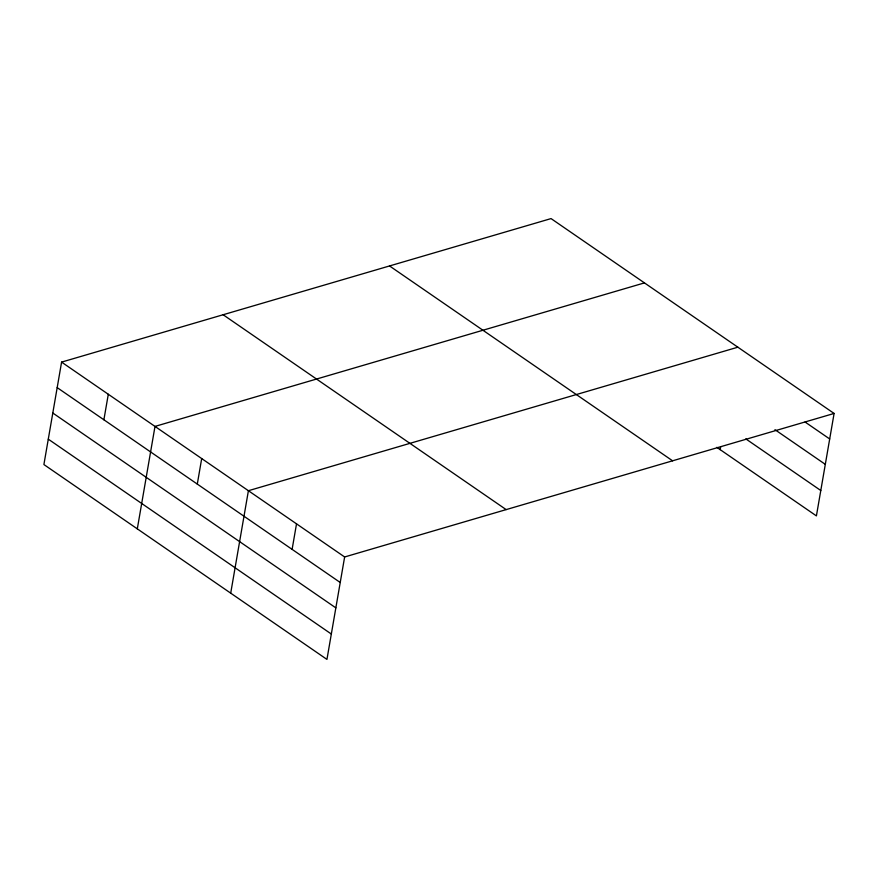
<?xml version="1.0" encoding="UTF-8"?>
<svg xmlns="http://www.w3.org/2000/svg" width="878" height="878" viewBox="0 0 878 878"><rect width="100%" height="100%" fill="white"/><g stroke="black" fill="none" stroke-linecap="round" stroke-linejoin="round"><path stroke-width="1.32" d="M834.1 413.45L551.055 218.589L61.592 362.109L43.9 464.55L326.945 659.411L344.637 556.97L834.1 413.45L816.408 515.891L716.832 447.341M103.889 419.783L108.301 394.255M137.308 528.852L155 426.412L644.463 282.892M197.298 484.085L201.699 458.557M230.705 593.155L248.408 490.714L737.86 347.194M292.111 549.365L296.523 523.837M720.169 449.646L720.629 446.968M805.071 422.022L829.688 438.967M774.956 429.682L825.309 464.352M745.817 438.89L820.787 490.506M389.536 265.946L672.581 460.807M223.122 314.741L506.156 509.602M61.592 362.109L344.637 556.97M57.191 387.626L340.225 582.487M52.801 413.011L335.846 607.872M48.29 439.165L331.324 634.026"/></g></svg>
